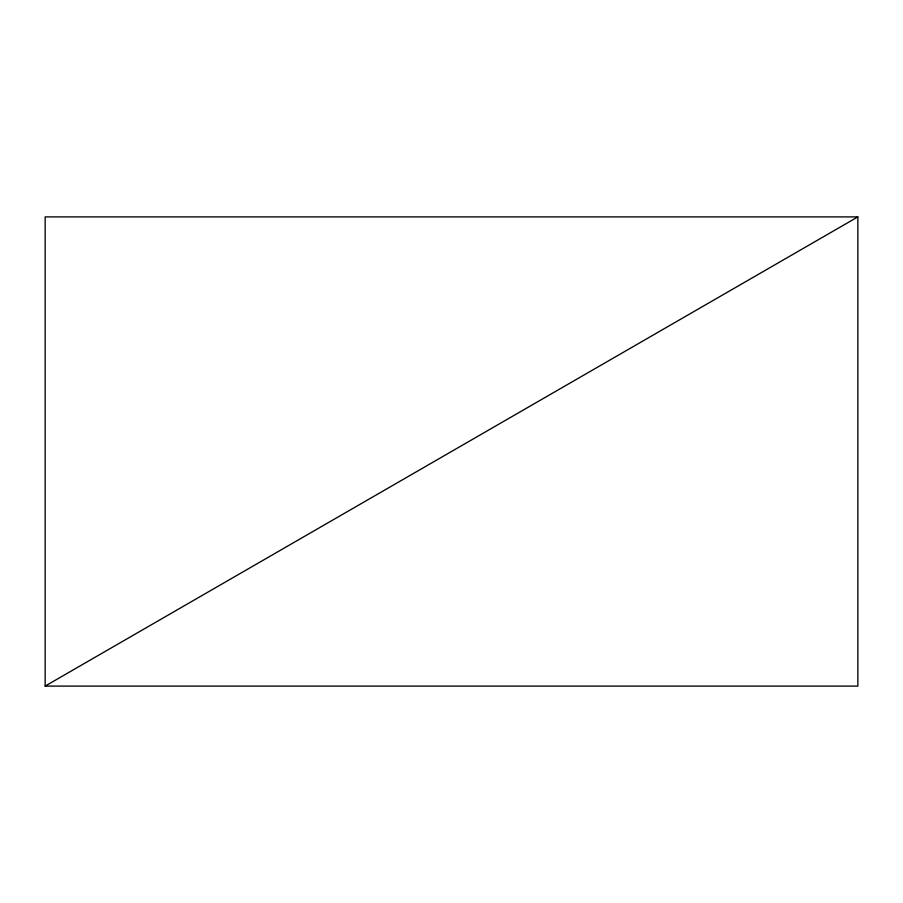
<?xml version="1.0" encoding="UTF-8"?>
<svg xmlns="http://www.w3.org/2000/svg" width="903" height="903" viewBox="0 0 903 903"><rect width="100%" height="100%" fill="white"/><g stroke="black" fill="none" stroke-linecap="round" stroke-linejoin="round"><path stroke-width="1.35" d="M45.15 686.099L857.85 216.901L857.85 686.099L45.15 686.099L45.15 216.901L857.85 216.901"/></g></svg>
